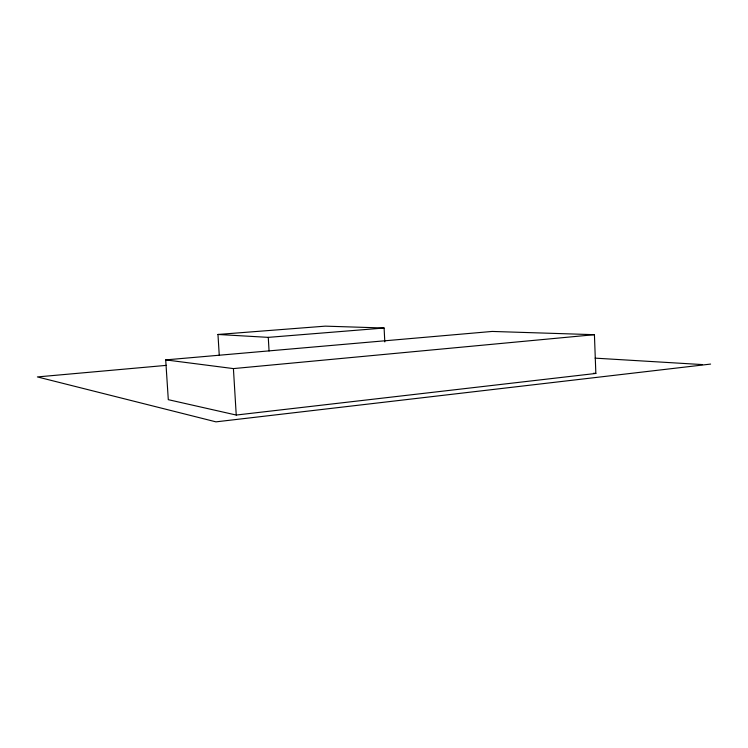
<?xml version="1.0" encoding="UTF-8"?>
<svg xmlns="http://www.w3.org/2000/svg" width="748" height="748" viewBox="0 0 748 748"><rect width="100%" height="100%" fill="white"/><g stroke="black" fill="none" stroke-linecap="round" stroke-linejoin="round"><path stroke-width="1.12" d="M710.6 364.08L215.957 421.853L37.4 376.927L166.524 365.351M236.237 415.046L595.847 373.448L594.426 334.683L492.165 331.439L165.701 359.891L168.3 399.675L236.237 415.046L233.413 368.596L165.701 359.891M233.413 368.596L594.426 334.683M219.248 355.15L217.967 334.468L268.27 337.367L384.098 328.017L384.809 341.92M217.967 334.468L325.286 326.147L384.098 328.017M595.081 358.142L702.344 364.575M593.519 373.261L595.847 373.448M268.27 337.367L269.065 350.98"/></g></svg>
